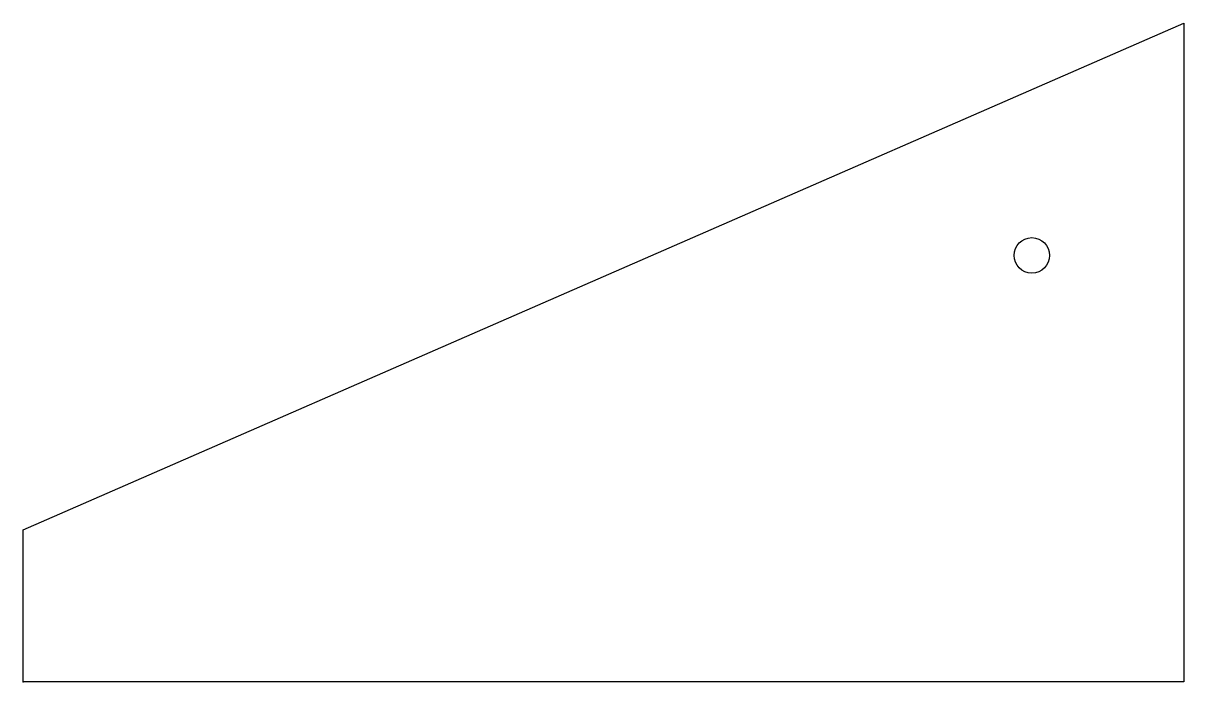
# Model space of a CAD drawing. Header units: millimetres. Extents: x 0 to 229, y 0 to 130.
import ezdxf

# ---------------------------------------------------------------- set-up
doc = ezdxf.new("R2010")
doc.units = ezdxf.units.MM
doc.header["$MEASUREMENT"] = 0
doc.layers.add('side wt h v7_Sketch1', color=7, linetype='Continuous')

msp = doc.modelspace()

# ---------------------------------------------------------------- linework, layer by layer
at = {"layer": 'side wt h v7_Sketch1'}
for p, q in [((0, 30), (229.13, 130)), ((229.13, 130), (229.13, 0)), ((0, 0), (0, 30)), ((229.13, 0), (0, 0))]:
    msp.add_line(p, q, dxfattribs=at)
msp.add_circle((199.13, 84.17), 3.5, dxfattribs=at)
msp.add_point((0, 0), dxfattribs=at)

doc.saveas('drawing.dxf')
